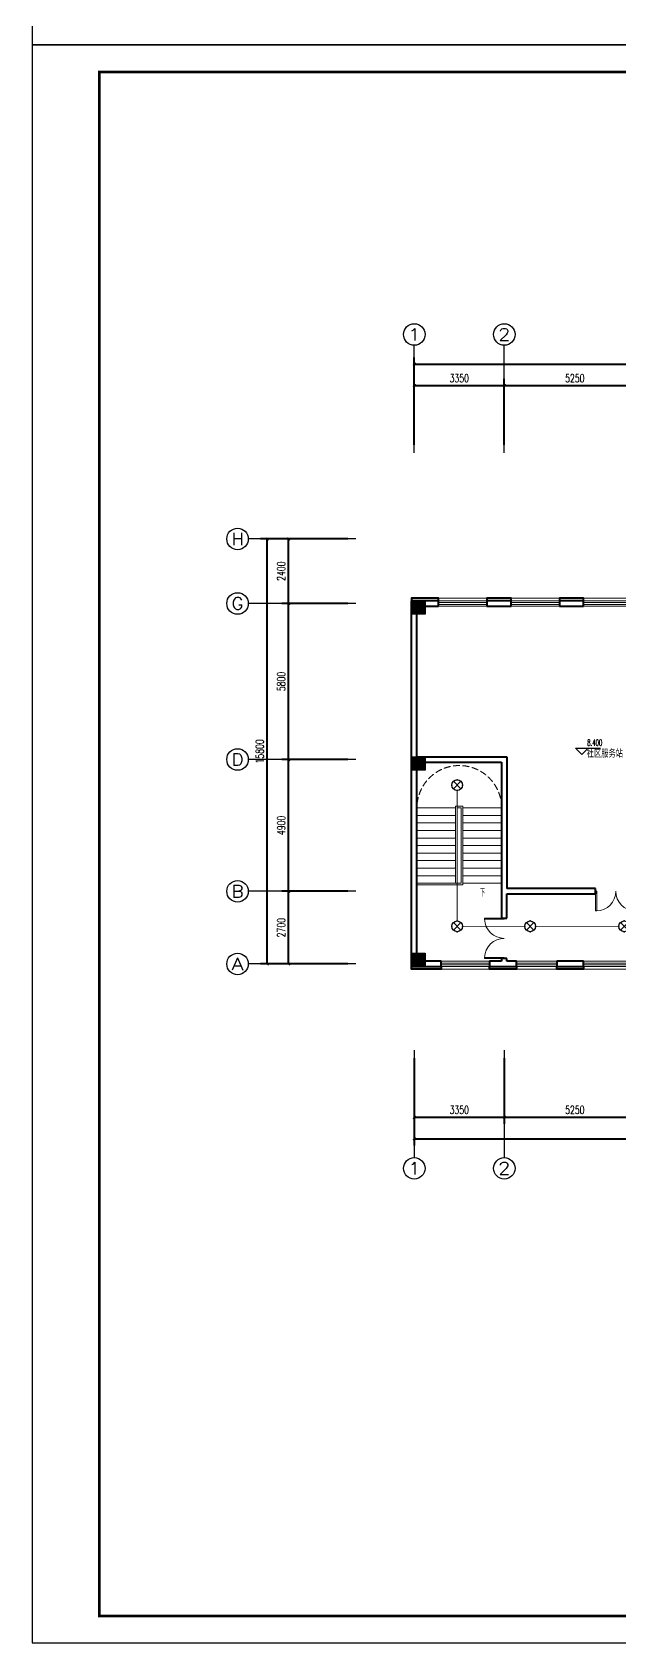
# Model space of a CAD drawing. Extents: x 491024 to 1725648, y 860327 to 1705161.
# Drawn here: x 640213 to 662080, y 993519 to 1053394 of the extents above; entities that cross this region are included whole.
import ezdxf
from ezdxf.enums import TextEntityAlignment as Align

# ---------------------------------------------------------------- set-up
doc = ezdxf.new("R2010")
doc.units = 0
doc.header["$LTSCALE"] = 1000
doc.header["$MEASUREMENT"] = 0
doc.linetypes.add('__DASH', pattern=[0.35, 0.25, -0.1])
doc.layers.get('Defpoints').update_dxf_attribs({"color": 8})
for name, color, linetype in [('AXIS', 8, 'Continuous'), ('AXIS_TEXT', 8, 'Continuous'), ('C-AXIS(轴号)', 8, 'Continuous'), ('C-AXIS-T(字)', 8, 'Continuous'), ('DIM_ELEV', 8, 'Continuous'), ('DIM_SYMB', 8, 'Continuous'), ('EQUIP-照明', 3, 'Continuous'), ('PUB_TEXT', 8, 'Continuous'), ('S-COLU-HATCH', 8, 'Continuous'), ('S-COLU-LINE1', 8, 'Continuous'), ('WIRE-照明', 2, 'Continuous'), ('图框', 140, 'Continuous')]:
    doc.layers.add(name, color=color, linetype=linetype)
for name, color, linetype, lineweight in [('STAIR', 8, 'Continuous', 18), ('WALL', 8, 'Continuous', 40), ('WINDOW', 8, 'Continuous', 15), ('平面-看线', 8, 'Continuous', 15)]:
    doc.layers.add(name, color=color, linetype=linetype, lineweight=lineweight)
doc.styles.add('_TCH_AXIS', font='COMPLEX', dxfattribs={"bigfont": 'GBCBIG'})
doc.styles.add('_TCH_DIM', font='SIMPLEX.shx', dxfattribs={"width": 0.7, "bigfont": 'GBCBIG.shx'})
doc.styles.add('_TCH_DIM_T3', font='SIMPLEX', dxfattribs={"width": 0.705882, "bigfont": 'GBCBIG'})
doc.styles.add('_TEL_DIM', font='SIMPLEX', dxfattribs={"width": 0.8, "height": 3.5, "bigfont": 'HZTXT'})
doc.styles.add('COMPLEX', font='COMPLEX')
doc.styles.get("Standard").update_dxf_attribs({"font": 'gbenor.shx', "bigfont": 'gbcbig.shx'})
doc.dimstyles.new('_TCH_ARCH&&100', dxfattribs={"dimtxt": 297.5, "dimasz": 100, "dimexe": 250, "dimexo": 300, "dimgap": 126.25, "dimtad": 1, "dimdec": 0, "dimzin": 0, "dimdsep": 46, "dimtxsty": '_TCH_DIM_T3', "dimblk": 'ARCHTICK', "dimcen": 0.09, "dimclrt": 7, "dimazin": 2, "dimtfac": 1, "dimtdec": 0, "dimtix": 1, "dimtmove": 2, "dimatfit": 3, "dimfxl": 1, "dimtolj": 1, "dimtzin": 0, "dimarcsym": 0})

# ---------------------------------------------------------------- blocks, each defined once
blk = doc.blocks.new('rewerwer')
at = {"layer": 'S-COLU-HATCH'}
h = blk.add_hatch(color=256, dxfattribs=at)
h.dxf.hatch_style = 1
h.paths.add_polyline_path([(1293088, 1151056), (1293588, 1151056), (1293588, 1150556), (1293088, 1150556)])
h = blk.add_hatch(color=256, dxfattribs=at)
h.dxf.hatch_style = 1
h.paths.add_polyline_path([(1293088, 1145256), (1293588, 1145256), (1293588, 1144756), (1293088, 1144756)])
h = blk.add_hatch(color=256, dxfattribs=at)
h.dxf.hatch_style = 1
h.paths.add_polyline_path([(1293088, 1137956), (1293588, 1137956), (1293588, 1137456), (1293088, 1137456)])
at = {"layer": 'S-COLU-LINE1'}
for points in [[(1293088, 1151056), (1293588, 1151056), (1293588, 1150556), (1293088, 1150556)], [(1293088, 1145256), (1293588, 1145256), (1293588, 1144756), (1293088, 1144756)], [(1293088, 1137956), (1293588, 1137956), (1293588, 1137456), (1293088, 1137456)]]:
    blk.add_lwpolyline(points, close=True, dxfattribs=at)
blk = doc.blocks.new('_ArchTick')
at = {"color": 0, "linetype": 'ByBlock', "const_width": 0.4}
blk.add_lwpolyline([(-0.5, -0.5), (0.5, 0.5)], dxfattribs=at)
blk = doc.blocks.new('*D151')
at = {"layer": 'AXIS', "color": 0, "lineweight": -2, "transparency": 16777216}
for p, q in [((1290711, 998939), (1287461, 998939)), ((1287711, 983139), (1287711, 998939)), ((1290711, 983139), (1287461, 983139))]:
    blk.add_line(p, q, dxfattribs=at)
at = {"layer": 'Defpoints', "color": 0, "transparency": 16777216}
for p in [(1287711, 998939), (1291011, 998939), (1291011, 983139)]:
    blk.add_point(p, dxfattribs=at)
at = {"layer": 'AXIS', "color": 0, "lineweight": -2, "transparency": 16777216, "xscale": 100, "yscale": 100, "zscale": 100}
for p, rotation in [((1287711, 998939), 90), ((1287711, 983139), 270)]:
    blk.add_blockref('_ArchTick', p, dxfattribs=dict(at, rotation=rotation))
at = {"layer": 'AXIS', "color": 7, "transparency": 16777216, "insert": (1287436, 991039), "char_height": 297.5, "attachment_point": 5, "rotation": 90, "style": '_TCH_DIM_T3'}
blk.add_mtext('\\A1;15800', dxfattribs=at)
blk = doc.blocks.new('*D150')
at = {"layer": 'AXIS', "color": 0, "lineweight": -2, "transparency": 16777216}
for p, q in [((1290711, 998939), (1288261, 998939)), ((1288511, 996539), (1288511, 998939)), ((1290711, 996539), (1288261, 996539))]:
    blk.add_line(p, q, dxfattribs=at)
at = {"layer": 'Defpoints', "color": 0, "transparency": 16777216}
for p in [(1288511, 998939), (1291011, 998939), (1291011, 996539)]:
    blk.add_point(p, dxfattribs=at)
at = {"layer": 'AXIS', "color": 0, "lineweight": -2, "transparency": 16777216, "xscale": 100, "yscale": 100, "zscale": 100}
for p, rotation in [((1288511, 998939), 90), ((1288511, 996539), 270)]:
    blk.add_blockref('_ArchTick', p, dxfattribs=dict(at, rotation=rotation))
at = {"layer": 'AXIS', "color": 7, "transparency": 16777216, "insert": (1288236, 997739), "char_height": 297.5, "attachment_point": 5, "rotation": 90, "style": '_TCH_DIM_T3'}
blk.add_mtext('\\A1;2400', dxfattribs=at)
blk = doc.blocks.new('*D149')
at = {"layer": 'AXIS', "color": 0, "lineweight": -2, "transparency": 16777216}
for p, q in [((1290711, 996539), (1288261, 996539)), ((1288511, 990739), (1288511, 996539)), ((1290711, 990739), (1288261, 990739))]:
    blk.add_line(p, q, dxfattribs=at)
at = {"layer": 'Defpoints', "color": 0, "transparency": 16777216}
for p in [(1288511, 996539), (1291011, 996539), (1291011, 990739)]:
    blk.add_point(p, dxfattribs=at)
at = {"layer": 'AXIS', "color": 0, "lineweight": -2, "transparency": 16777216, "xscale": 100, "yscale": 100, "zscale": 100}
for p, rotation in [((1288511, 996539), 90), ((1288511, 990739), 270)]:
    blk.add_blockref('_ArchTick', p, dxfattribs=dict(at, rotation=rotation))
at = {"layer": 'AXIS', "color": 7, "transparency": 16777216, "insert": (1288236, 993639), "char_height": 297.5, "attachment_point": 5, "rotation": 90, "style": '_TCH_DIM_T3'}
blk.add_mtext('\\A1;5800', dxfattribs=at)
blk = doc.blocks.new('*D148')
at = {"layer": 'AXIS', "color": 0, "lineweight": -2, "transparency": 16777216}
for p, q in [((1290711, 990739), (1288261, 990739)), ((1288511, 985839), (1288511, 990739)), ((1290711, 985839), (1288261, 985839))]:
    blk.add_line(p, q, dxfattribs=at)
at = {"layer": 'Defpoints', "color": 0, "transparency": 16777216}
for p in [(1288511, 990739), (1291011, 990739), (1291011, 985839)]:
    blk.add_point(p, dxfattribs=at)
at = {"layer": 'AXIS', "color": 0, "lineweight": -2, "transparency": 16777216, "xscale": 100, "yscale": 100, "zscale": 100}
for p, rotation in [((1288511, 990739), 90), ((1288511, 985839), 270)]:
    blk.add_blockref('_ArchTick', p, dxfattribs=dict(at, rotation=rotation))
at = {"layer": 'AXIS', "color": 7, "transparency": 16777216, "insert": (1288236, 988289), "char_height": 297.5, "attachment_point": 5, "rotation": 90, "style": '_TCH_DIM_T3'}
blk.add_mtext('\\A1;4900', dxfattribs=at)
blk = doc.blocks.new('*D147')
at = {"layer": 'AXIS', "color": 0, "lineweight": -2, "transparency": 16777216}
for p, q in [((1290711, 985839), (1288261, 985839)), ((1288511, 983139), (1288511, 985839)), ((1290711, 983139), (1288261, 983139))]:
    blk.add_line(p, q, dxfattribs=at)
at = {"layer": 'Defpoints', "color": 0, "transparency": 16777216}
for p in [(1288511, 985839), (1291011, 985839), (1291011, 983139)]:
    blk.add_point(p, dxfattribs=at)
at = {"layer": 'AXIS', "color": 0, "lineweight": -2, "transparency": 16777216, "xscale": 100, "yscale": 100, "zscale": 100}
for p, rotation in [((1288511, 985839), 90), ((1288511, 983139), 270)]:
    blk.add_blockref('_ArchTick', p, dxfattribs=dict(at, rotation=rotation))
at = {"layer": 'AXIS', "color": 7, "transparency": 16777216, "insert": (1288236, 984489), "char_height": 297.5, "attachment_point": 5, "rotation": 90, "style": '_TCH_DIM_T3'}
blk.add_mtext('\\A1;2700', dxfattribs=at)
blk = doc.blocks.new('*D126')
at = {"layer": 'AXIS', "color": 0, "lineweight": -2, "transparency": 16777216}
for p, q in [((1293188, 979639), (1293188, 976389)), ((1365088, 979639), (1365088, 976389)), ((1293188, 976639), (1365088, 976639))]:
    blk.add_line(p, q, dxfattribs=at)
at = {"layer": 'Defpoints', "color": 0, "transparency": 16777216}
for p in [(1293188, 979939), (1365088, 979939), (1365088, 976639)]:
    blk.add_point(p, dxfattribs=at)
at = {"layer": 'AXIS', "color": 0, "lineweight": -2, "transparency": 16777216, "xscale": 100, "yscale": 100, "zscale": 100, "rotation": 180}
blk.add_blockref('_ArchTick', (1293188, 976639), dxfattribs=at)
at = {"layer": 'AXIS', "color": 0, "lineweight": -2, "transparency": 16777216, "xscale": 100, "yscale": 100, "zscale": 100}
blk.add_blockref('_ArchTick', (1365088, 976639), dxfattribs=at)
at = {"layer": 'AXIS', "color": 7, "transparency": 16777216, "insert": (1329138, 976914), "char_height": 297.5, "attachment_point": 5, "style": '_TCH_DIM_T3'}
blk.add_mtext('\\A1;71900', dxfattribs=at)
blk = doc.blocks.new('*D125')
at = {"layer": 'AXIS', "color": 0, "lineweight": -2, "transparency": 16777216}
for p, q in [((1293188, 979639), (1293188, 977189)), ((1296538, 979639), (1296538, 977189)), ((1293188, 977439), (1296538, 977439))]:
    blk.add_line(p, q, dxfattribs=at)
at = {"layer": 'Defpoints', "color": 0, "transparency": 16777216}
for p in [(1293188, 979939), (1296538, 979939), (1296538, 977439)]:
    blk.add_point(p, dxfattribs=at)
at = {"layer": 'AXIS', "color": 0, "lineweight": -2, "transparency": 16777216, "xscale": 100, "yscale": 100, "zscale": 100, "rotation": 180}
blk.add_blockref('_ArchTick', (1293188, 977439), dxfattribs=at)
at = {"layer": 'AXIS', "color": 0, "lineweight": -2, "transparency": 16777216, "xscale": 100, "yscale": 100, "zscale": 100}
blk.add_blockref('_ArchTick', (1296538, 977439), dxfattribs=at)
at = {"layer": 'AXIS', "color": 7, "transparency": 16777216, "insert": (1294863, 977714), "char_height": 297.5, "attachment_point": 5, "style": '_TCH_DIM_T3'}
blk.add_mtext('\\A1;3350', dxfattribs=at)
blk = doc.blocks.new('*D124')
at = {"layer": 'AXIS', "color": 0, "lineweight": -2, "transparency": 16777216}
for p, q in [((1296538, 979639), (1296538, 977189)), ((1301788, 979639), (1301788, 977189)), ((1296538, 977439), (1301788, 977439))]:
    blk.add_line(p, q, dxfattribs=at)
at = {"layer": 'Defpoints', "color": 0, "transparency": 16777216}
for p in [(1296538, 979939), (1301788, 979939), (1301788, 977439)]:
    blk.add_point(p, dxfattribs=at)
at = {"layer": 'AXIS', "color": 0, "lineweight": -2, "transparency": 16777216, "xscale": 100, "yscale": 100, "zscale": 100, "rotation": 180}
blk.add_blockref('_ArchTick', (1296538, 977439), dxfattribs=at)
at = {"layer": 'AXIS', "color": 0, "lineweight": -2, "transparency": 16777216, "xscale": 100, "yscale": 100, "zscale": 100}
blk.add_blockref('_ArchTick', (1301788, 977439), dxfattribs=at)
at = {"layer": 'AXIS', "color": 7, "transparency": 16777216, "insert": (1299163, 977714), "char_height": 297.5, "attachment_point": 5, "style": '_TCH_DIM_T3'}
blk.add_mtext('\\A1;5250', dxfattribs=at)
blk = doc.blocks.new('*D102')
at = {"layer": 'AXIS', "color": 0, "lineweight": -2, "transparency": 16777216}
for p, q in [((1293188, 1002439), (1293188, 1005689)), ((1293188, 1005439), (1365088, 1005439)), ((1365088, 1002439), (1365088, 1005689))]:
    blk.add_line(p, q, dxfattribs=at)
at = {"layer": 'Defpoints', "color": 0, "transparency": 16777216}
for p in [(1365088, 1005439), (1293188, 1002139), (1365088, 1002139)]:
    blk.add_point(p, dxfattribs=at)
at = {"layer": 'AXIS', "color": 0, "lineweight": -2, "transparency": 16777216, "xscale": 100, "yscale": 100, "zscale": 100, "rotation": 180}
blk.add_blockref('_ArchTick', (1293188, 1005439), dxfattribs=at)
at = {"layer": 'AXIS', "color": 0, "lineweight": -2, "transparency": 16777216, "xscale": 100, "yscale": 100, "zscale": 100}
blk.add_blockref('_ArchTick', (1365088, 1005439), dxfattribs=at)
at = {"layer": 'AXIS', "color": 7, "transparency": 16777216, "insert": (1329138, 1005714), "char_height": 297.5, "attachment_point": 5, "style": '_TCH_DIM_T3'}
blk.add_mtext('\\A1;71900', dxfattribs=at)
blk = doc.blocks.new('*D101')
at = {"layer": 'AXIS', "color": 0, "lineweight": -2, "transparency": 16777216}
for p, q in [((1293188, 1002439), (1293188, 1004889)), ((1296538, 1002439), (1296538, 1004889)), ((1293188, 1004639), (1296538, 1004639))]:
    blk.add_line(p, q, dxfattribs=at)
at = {"layer": 'Defpoints', "color": 0, "transparency": 16777216}
for p in [(1296538, 1004639), (1293188, 1002139), (1296538, 1002139)]:
    blk.add_point(p, dxfattribs=at)
at = {"layer": 'AXIS', "color": 0, "lineweight": -2, "transparency": 16777216, "xscale": 100, "yscale": 100, "zscale": 100, "rotation": 180}
blk.add_blockref('_ArchTick', (1293188, 1004639), dxfattribs=at)
at = {"layer": 'AXIS', "color": 0, "lineweight": -2, "transparency": 16777216, "xscale": 100, "yscale": 100, "zscale": 100}
blk.add_blockref('_ArchTick', (1296538, 1004639), dxfattribs=at)
at = {"layer": 'AXIS', "color": 7, "transparency": 16777216, "insert": (1294863, 1004914), "char_height": 297.5, "attachment_point": 5, "style": '_TCH_DIM_T3'}
blk.add_mtext('\\A1;3350', dxfattribs=at)
blk = doc.blocks.new('*D100')
at = {"layer": 'AXIS', "color": 0, "lineweight": -2, "transparency": 16777216}
for p, q in [((1296538, 1002439), (1296538, 1004889)), ((1301788, 1002439), (1301788, 1004889)), ((1296538, 1004639), (1301788, 1004639))]:
    blk.add_line(p, q, dxfattribs=at)
at = {"layer": 'Defpoints', "color": 0, "transparency": 16777216}
for p in [(1301788, 1004639), (1296538, 1002139), (1301788, 1002139)]:
    blk.add_point(p, dxfattribs=at)
at = {"layer": 'AXIS', "color": 0, "lineweight": -2, "transparency": 16777216, "xscale": 100, "yscale": 100, "zscale": 100, "rotation": 180}
blk.add_blockref('_ArchTick', (1296538, 1004639), dxfattribs=at)
at = {"layer": 'AXIS', "color": 0, "lineweight": -2, "transparency": 16777216, "xscale": 100, "yscale": 100, "zscale": 100}
blk.add_blockref('_ArchTick', (1301788, 1004639), dxfattribs=at)
at = {"layer": 'AXIS', "color": 7, "transparency": 16777216, "insert": (1299163, 1004914), "char_height": 297.5, "attachment_point": 5, "style": '_TCH_DIM_T3'}
blk.add_mtext('\\A1;5250', dxfattribs=at)
blk = doc.blocks.new('$DorLib2D$00000002')
for p, q in [((-0.5, 0), (-0.5, 0.4875)), ((-0.475, 0.4875), (-0.5, 0.4875)), ((-0.475, 0), (-0.475, 0.4875)), ((0.475, 0), (0.475, 0.4875)), ((0.475, 0.4875), (0.5, 0.4875)), ((0.5, 0), (0.5, 0.4875)), ((-0.5, 0), (-0.475, 0)), ((0.5, 0), (0.475, 0))]:
    blk.add_line(p, q)
at = {"lineweight": 13}
for centre, start, end in [((-0.4875, 0), 0, 88.53072), ((0.4875, 0), 91.46928, 180)]:
    blk.add_arc(centre, 0.4875, start, end, dxfattribs=at)
blk = doc.blocks.new('$WINLIB2D$00000001')
at = {"color": 0}
for points in [[(-0.5, 0.5), (-0.5, -0.5)], [(-0.5, 0.5), (0.5, 0.5)], [(0.5, -0.5), (0.5, 0.5)], [(0.5, 0.167), (-0.5, 0.167)], [(0.5, -0.167), (-0.5, -0.167)], [(-0.5, -0.5), (0.5, -0.5)]]:
    blk.add_lwpolyline(points, dxfattribs=at)
blk = doc.blocks.new('_AXISO')
blk.add_circle((0, 0), 0.5)
at = {"layer": 'AXIS_TEXT', "style": 'COMPLEX', "width": 1.041667}
blk.add_attdef('A', text='', height=0.56, dxfattribs=at).set_placement((-0.25, -0.28), (0.25, -0.28), align=Align.FIT)
blk = doc.blocks.new('$equip$00002539')
for p, q in [((-0.35, 0.35), (0.35, -0.35)), ((0.35, 0.35), (-0.35, -0.35))]:
    blk.add_line(p, q)
at = {"const_width": 0.04}
blk.add_lwpolyline([(-0.5, 0, 1), (0.5, 0, 1), (-0.5, 0, 0.911406)], format="xyb", dxfattribs=at)
blk.add_circle((0, 0), 0.5)
for p in [(-0.5, 0), (0, 0.5), (0.5, 0), (0, -0.5)]:
    blk.add_point(p)
at = {"color": 7, "style": '_TEL_DIM', "flags": 1}
blk.add_attdef('A', text='', height=0.00002, dxfattribs=at).set_placement((0, 0), align=Align.MIDDLE_CENTER)
blk = doc.blocks.new('ASDFASDFAHHH')
at = {"layer": 'C-AXIS(轴号)', "color": 8}
for p, q in [((1293187.7, 1002139.4), (1293187.7, 1006139.4)), ((1296537.7, 1002139.4), (1296537.7, 1006139.4)), ((1291011.4, 998939.4), (1287011.4, 998939.4)), ((1291011.4, 996539.4), (1287011.4, 996539.4)), ((1291011.4, 990739.4), (1287011.4, 990739.4)), ((1291011.4, 985839.4), (1287011.4, 985839.4)), ((1291011.4, 983139.4), (1287011.4, 983139.4)), ((1293187.7, 979939.4), (1293187.7, 975939.4)), ((1296537.7, 979939.4), (1296537.7, 975939.4))]:
    blk.add_line(p, q, dxfattribs=at)
at = {"layer": 'DIM_ELEV', "color": 8}
for p, q in [((1299424.8, 990925.3), (1299184.8, 991165.3)), ((1299184.8, 991165.3), (1300120.1, 991165.3)), ((1299424.8, 990925.3), (1299664.8, 991165.3))]:
    blk.add_line(p, q, dxfattribs=at)
at = {"layer": 'DIM_SYMB', "color": 8}
blk.add_lwpolyline([(1295687.7, 985999.4, 0, 0, 0), (1295687.7, 989789.4, 0, 0, 0), (1294037.7, 989789.4, 0, 0, 0), (1294037.7, 986519.4, 64, 0, 0), (1294037.7, 986279.4, 0, 0, 0)], format="xyseb", dxfattribs=at)
at = {"layer": 'STAIR', "color": 8}
for p, q in [((1296437.7, 990639.4), (1293287.7, 990639.4)), ((1293287.7, 990639.4), (1293287.7, 988939.4)), ((1296437.7, 988939.4), (1296437.7, 990639.4)), ((1293287.7, 986139.4), (1293287.7, 988939.4)), ((1293287.7, 988939.4), (1294727.7, 988939.4)), ((1293287.7, 988939.4), (1294727.7, 988939.4)), ((1293287.7, 988659.4), (1294727.7, 988659.4)), ((1294727.7, 986139.4), (1294727.7, 988999.4)), ((1294727.7, 988999.4), (1294997.7, 988999.4)), ((1294787.7, 986395.6), (1294787.7, 988939.4)), ((1294787.7, 986139.4), (1294787.7, 988939.4)), ((1294787.7, 988939.4), (1294937.7, 988939.4)), ((1294787.7, 988939.4), (1294937.7, 988939.4)), ((1294937.7, 988939.4), (1294937.7, 986139.4)), ((1294937.7, 988939.4), (1294937.7, 986139.4)), ((1294997.7, 988999.4), (1294997.7, 986079.4)), ((1296437.7, 988939.4), (1294997.7, 988939.4)), ((1294997.7, 988939.4), (1296437.7, 988939.4)), ((1296437.7, 988659.4), (1294997.7, 988659.4)), ((1296437.7, 988939.4), (1296437.7, 986139.4)), ((1293287.7, 988379.4), (1294727.7, 988379.4)), ((1293287.7, 988099.4), (1294727.7, 988099.4)), ((1296437.7, 988379.4), (1294997.7, 988379.4)), ((1296437.7, 988099.4), (1294997.7, 988099.4)), ((1293287.7, 987819.4), (1294727.7, 987819.4)), ((1293287.7, 987539.4), (1294727.7, 987539.4)), ((1296437.7, 987819.4), (1294997.7, 987819.4)), ((1296437.7, 987539.4), (1294997.7, 987539.4)), ((1293287.7, 987259.4), (1294727.7, 987259.4)), ((1293287.7, 986979.4), (1294727.7, 986979.4)), ((1296437.7, 987259.4), (1294997.7, 987259.4)), ((1296437.7, 986979.4), (1294997.7, 986979.4)), ((1293287.7, 986699.4), (1294727.7, 986699.4)), ((1293287.7, 986419.4), (1294727.7, 986419.4)), ((1294787.7, 986139.4), (1294787.7, 986395.6)), ((1296437.7, 986699.4), (1294997.7, 986699.4)), ((1296437.7, 986419.4), (1294997.7, 986419.4)), ((1293287.7, 986139.4), (1294727.7, 986139.4)), ((1294937.7, 986139.4), (1293287.7, 986139.4)), ((1293287.7, 986079.4), (1293287.7, 986139.4)), ((1294997.7, 986079.4), (1293287.7, 986079.4)), ((1294727.7, 986139.4), (1294787.7, 986139.4)), ((1294727.7, 986139.4), (1294787.7, 986139.4)), ((1294787.7, 986139.4), (1294937.7, 986139.4)), ((1296437.7, 986139.4), (1294997.7, 986139.4))]:
    blk.add_line(p, q, dxfattribs=at)
at = {"layer": 'STAIR', "color": 8, "linetype": '__DASH'}
blk.add_arc((1294862.7, 988939.4), 1575, 0, 180, dxfattribs=at)
at = {"layer": 'WALL', "color": 8}
for p, q in [((1293087.7, 990739.4), (1293087.7, 996639.4)), ((1294087.7, 996639.4), (1293087.7, 996639.4)), ((1293287.7, 990839.4), (1293287.7, 996439.4)), ((1293287.7, 996439.4), (1294087.7, 996439.4)), ((1294087.7, 996439.4), (1294087.7, 996639.4)), ((1296787.7, 996639.4), (1295887.7, 996639.4)), ((1295887.7, 996639.4), (1295887.7, 996439.4)), ((1295887.7, 996439.4), (1296787.7, 996439.4)), ((1296787.7, 996439.4), (1296787.7, 996639.4)), ((1299487.7, 996639.4), (1298587.7, 996639.4)), ((1298587.7, 996639.4), (1298587.7, 996439.4)), ((1298587.7, 996439.4), (1299487.7, 996439.4)), ((1299487.7, 996439.4), (1299487.7, 996639.4)), ((1293087.7, 983039.4), (1293087.7, 990739.4)), ((1293287.7, 990839.4), (1296637.7, 990839.4)), ((1293287.7, 990639.4), (1296437.7, 990639.4)), ((1293287.7, 983239.4), (1293287.7, 990639.4)), ((1296437.7, 990639.4), (1296437.7, 985839.4)), ((1296637.7, 990839.4), (1296637.7, 985939.4)), ((1296437.7, 985839.4), (1296437.7, 984839.4)), ((1299937.7, 985939.4), (1296637.7, 985939.4)), ((1296637.7, 985739.4), (1299937.7, 985739.4)), ((1296637.7, 984839.4), (1296637.7, 985739.4)), ((1299937.7, 985739.4), (1299937.7, 985939.4)), ((1296437.7, 984839.4), (1296637.7, 984839.4)), ((1294187.7, 983239.4), (1293287.7, 983239.4)), ((1294187.7, 983039.4), (1294187.7, 983239.4)), ((1296437.7, 983239.4), (1295987.7, 983239.4)), ((1295987.7, 983239.4), (1295987.7, 983039.4)), ((1296637.7, 983339.4), (1296437.7, 983339.4)), ((1296437.7, 983339.4), (1296437.7, 983239.4)), ((1296637.7, 983239.4), (1296637.7, 983339.4)), ((1296987.7, 983239.4), (1296637.7, 983239.4)), ((1296987.7, 983039.4), (1296987.7, 983239.4)), ((1299487.7, 983239.4), (1298487.7, 983239.4)), ((1298487.7, 983239.4), (1298487.7, 983039.4)), ((1299487.7, 983039.4), (1299487.7, 983239.4)), ((1293087.7, 983039.4), (1294187.7, 983039.4)), ((1295987.7, 983039.4), (1296537.7, 983039.4)), ((1296537.7, 983039.4), (1296987.7, 983039.4)), ((1298487.7, 983039.4), (1299487.7, 983039.4))]:
    blk.add_line(p, q, dxfattribs=at)
for points in [[(1294087.7, 996639.4), (1294087.7, 996739.4), (1293087.7, 996739.4), (1293087.7, 996639.4)], [(1296787.7, 996639.4), (1296787.7, 996739.4), (1295887.7, 996739.4), (1295887.7, 996639.4)], [(1299487.7, 996639.4), (1299487.7, 996739.4), (1298587.7, 996739.4), (1298587.7, 996639.4)], [(1294187.7, 983039.4), (1294187.7, 982939.4), (1293087.7, 982939.4), (1293087.7, 983039.4)], [(1296987.7, 983039.4), (1296987.7, 982939.4), (1295987.7, 982939.4), (1295987.7, 983039.4)], [(1299487.7, 983039.4), (1299487.7, 982939.4), (1298487.7, 982939.4), (1298487.7, 983039.4)]]:
    blk.add_lwpolyline(points, dxfattribs=at)
at = {"layer": '平面-看线', "color": 8}
for points in [[(1294087.7, 996739.4), (1295887.7, 996739.4)], [(1296787.7, 996739.4), (1298587.7, 996739.4)], [(1299487.7, 996739.4), (1301287.7, 996739.4)], [(1294187.7, 982939.4), (1295987.7, 982939.4)], [(1296987.7, 982939.4), (1298487.7, 982939.4)], [(1299487.7, 982939.4), (1301287.7, 982939.4)]]:
    blk.add_lwpolyline(points, dxfattribs=at)
at = {"layer": 'C-AXIS(轴号)', "color": 8}
ref = blk.add_blockref('_AXISO', (1293187.7, 1006539.4), dxfattribs=dict(at, xscale=800, yscale=800, zscale=800))
ref.add_attrib('A', '1', dxfattribs={"layer": 'C-AXIS-T(字)', "height": 452.5, "style": '_TCH_AXIS', "width": 2.333333}).set_placement((1292961.4, 1006313.1), (1293414, 1006313.1), align=Align.FIT)
ref = blk.add_blockref('_AXISO', (1296537.7, 1006539.4), dxfattribs=dict(at, xscale=800, yscale=800, zscale=800))
ref.add_attrib('A', '2', dxfattribs={"layer": 'C-AXIS-T(字)', "height": 452.5, "style": '_TCH_AXIS', "width": 1.5}).set_placement((1296311.4, 1006313.1), (1296764, 1006313.1), align=Align.FIT)
ref = blk.add_blockref('_AXISO', (1286611.4, 998939.4), dxfattribs=dict(at, xscale=800, yscale=800, zscale=800))
ref.add_attrib('A', 'H', dxfattribs={"layer": 'C-AXIS-T(字)', "height": 452.5, "style": '_TCH_AXIS', "width": 1.05}).set_placement((1286385.1, 998713.1), (1286837.6, 998713.1), align=Align.FIT)
ref = blk.add_blockref('_AXISO', (1286611.4, 996539.4), dxfattribs=dict(at, xscale=800, yscale=800, zscale=800))
ref.add_attrib('A', 'G', dxfattribs={"layer": 'C-AXIS-T(字)', "height": 452.5, "style": '_TCH_AXIS', "width": 1.166667}).set_placement((1286385.1, 996313.1), (1286837.6, 996313.1), align=Align.FIT)
ref = blk.add_blockref('_AXISO', (1286611.4, 990739.4), dxfattribs=dict(at, xscale=800, yscale=800, zscale=800))
ref.add_attrib('A', 'D', dxfattribs={"layer": 'C-AXIS-T(字)', "height": 452.5, "style": '_TCH_AXIS', "width": 1.235294}).set_placement((1286385.1, 990513.1), (1286837.6, 990513.1), align=Align.FIT)
ref = blk.add_blockref('_AXISO', (1286611.4, 985839.4), dxfattribs=dict(at, xscale=800, yscale=800, zscale=800))
ref.add_attrib('A', 'B', dxfattribs={"layer": 'C-AXIS-T(字)', "height": 452.5, "style": '_TCH_AXIS', "width": 1.235294}).set_placement((1286385.1, 985613.1), (1286837.6, 985613.1), align=Align.FIT)
ref = blk.add_blockref('_AXISO', (1286611.4, 983139.4), dxfattribs=dict(at, xscale=800, yscale=800, zscale=800))
ref.add_attrib('A', 'A', dxfattribs={"layer": 'C-AXIS-T(字)', "height": 452.5, "style": '_TCH_AXIS', "width": 1.166667}).set_placement((1286385.1, 982913.1), (1286837.6, 982913.1), align=Align.FIT)
ref = blk.add_blockref('_AXISO', (1293187.7, 975539.4), dxfattribs=dict(at, xscale=800, yscale=800, zscale=800))
ref.add_attrib('A', '1', dxfattribs={"layer": 'C-AXIS-T(字)', "height": 452.5, "style": '_TCH_AXIS', "width": 2.333333}).set_placement((1292961.4, 975313.1), (1293414, 975313.1), align=Align.FIT)
ref = blk.add_blockref('_AXISO', (1296537.7, 975539.4), dxfattribs=dict(at, xscale=800, yscale=800, zscale=800))
ref.add_attrib('A', '2', dxfattribs={"layer": 'C-AXIS-T(字)', "height": 452.5, "style": '_TCH_AXIS', "width": 1.5}).set_placement((1296311.4, 975313.1), (1296764, 975313.1), align=Align.FIT)
at = {"layer": 'S-COLU-LINE1', "color": 8}
blk.add_blockref('rewerwer', (0, -154416.7), dxfattribs=at)
at = {"layer": 'WINDOW', "color": 8}
for name, p, xscale, yscale, zscale, rotation in [('$WINLIB2D$00000001', (1294987.7, 996539.4), -1800, 200, -1800, 179.9999999999741), ('$WINLIB2D$00000001', (1297687.7, 996539.4), -1800, 200, -1800, 179.9999999999741), ('$WINLIB2D$00000001', (1300387.7, 996539.4), 1800, 200, 1800, 179.9999999999741), ('$DorLib2D$00000002', (1300687.7, 985839.4), 1500, -1500, 1500, 359.9999999999117), ('$DorLib2D$00000002', (1296537.7, 984089.4), 1500, -1500, 1500, 270.000000000014), ('$WINLIB2D$00000001', (1295087.7, 983139.4), 1800, -200, 1800, 180), ('$WINLIB2D$00000001', (1297737.7, 983139.4), -1500, -200, -1500, 179.9999999999983), ('$WINLIB2D$00000001', (1300387.7, 983139.4), 1800, -200, 1800, 179.9999999999983)]:
    blk.add_blockref(name, p, dxfattribs=dict(at, xscale=xscale, yscale=yscale, zscale=zscale, rotation=rotation))
at = {"layer": 'PUB_TEXT', "color": 8}
blk.add_text('社区服务站', height=270.07, dxfattribs=at).set_placement((1299604, 990813.7))
at = {"layer": 'PUB_TEXT', "color": 8, "style": '_TCH_DIM'}
for s, height, width, p in [('8.400', 238, 0.494118, (1299625.7, 991245.4)), ('下', 270.1, 0.7, (1295634.5, 985639.3))]:
    blk.add_text(s, height=height, dxfattribs=dict(at, width=width)).set_placement(p)
at = {"layer": 'AXIS', "color": 8}
for p1, p2, distance, picture, middle in [((1293187.7, 1002139.4), (1365087.7, 1002139.4), 3300, '*D102', (1329137.7, 1005714.4)), ((1293187.7, 1002139.4), (1296537.7, 1002139.4), 2500, '*D101', (1294862.7, 1004914.4)), ((1296537.7, 1002139.4), (1301787.7, 1002139.4), 2500, '*D100', (1299162.7, 1004914.4)), ((1291011.4, 983139.4), (1291011.4, 998939.4), 3300, '*D151', (1287436.4, 991039.4)), ((1291011.4, 996539.4), (1291011.4, 998939.4), 2500, '*D150', (1288236.4, 997739.4)), ((1291011.4, 990739.4), (1291011.4, 996539.4), 2500, '*D149', (1288236.4, 993639.4)), ((1291011.4, 985839.4), (1291011.4, 990739.4), 2500, '*D148', (1288236.4, 988289.4)), ((1291011.4, 983139.4), (1291011.4, 985839.4), 2500, '*D147', (1288236.4, 984489.4)), ((1293187.7, 979939.4), (1365087.7, 979939.4), -3300, '*D126', (1329137.7, 976914.4)), ((1293187.7, 979939.4), (1296537.7, 979939.4), -2500, '*D125', (1294862.7, 977714.4)), ((1296537.7, 979939.4), (1301787.7, 979939.4), -2500, '*D124', (1299162.7, 977714.4))]:
    dim = blk.add_aligned_dim(p1=p1, p2=p2, distance=distance, dimstyle='_TCH_ARCH&&100', dxfattribs=at)
    dim.commit()
    dim.dimension.update_dxf_attribs({"geometry": picture, "text_midpoint": middle})

msp = doc.modelspace()

# ---------------------------------------------------------------- linework, layer by layer
at = {"layer": 'WIRE-照明', "const_width": 35}
for points in [[(656027.4, 1025204.4), (656027.4, 1020354.1)], [(656227.4, 1020154.1), (658545, 1020154.1)], [(658945, 1020154.1), (662045, 1020154.1)]]:
    msp.add_lwpolyline(points, dxfattribs=at)
at = {"layer": '图框'}
for points in [[(640213, 1052918.7), (745313, 1052918.7), (745313, 1112318.7), (640213, 1112318.7)], [(640213, 993518.7), (745313, 993518.7), (745313, 1052918.7), (640213, 1052918.7)]]:
    msp.add_lwpolyline(points, close=True, dxfattribs=at)
at = {"layer": '图框', "const_width": 100}
msp.add_lwpolyline([(642713, 994518.7), (744313, 994518.7), (744313, 1051918.7), (642713, 1051918.7)], close=True, dxfattribs=at)

# ---------------------------------------------------------------- block references
at = {"layer": 'EQUIP-照明', "xscale": 400, "yscale": 400, "zscale": 400}
for p in [(656027.4, 1025404.4), (656027.4, 1020154.1), (658745, 1020154.1), (662245, 1020154.1)]:
    msp.add_blockref('$equip$00002539', p, dxfattribs=at)
at = {"layer": 'WALL'}
msp.add_blockref('ASDFASDFAHHH', (-638756.7, 35616.7), dxfattribs=at)

doc.saveas('drawing.dxf')
